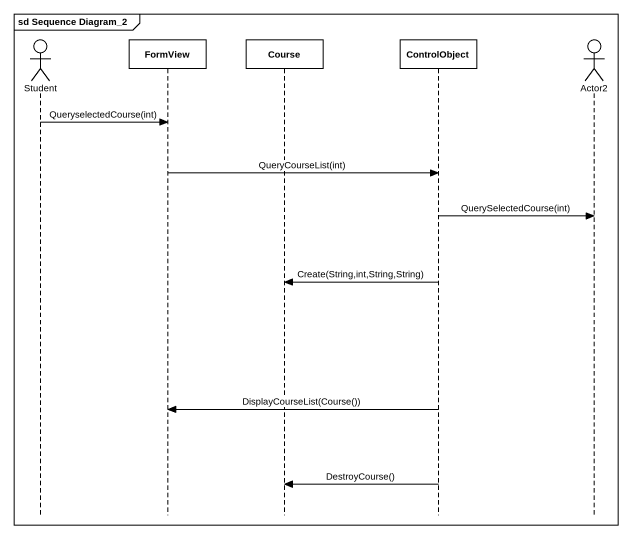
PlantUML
@startuml
mainframe sd Sequence Diagram_2
hide footbox
actor Student
participant FormView
participant Course
participant ControlObject
actor Actor2

Student -> FormView : QueryselectedCourse(int)
FormView -> ControlObject : QueryCourseList(int)
ControlObject -> Actor2 : QuerySelectedCourse(int)
ControlObject -> Course : Create(String,int,String,String)
ControlObject -> FormView : DisplayCourseList(Course())
ControlObject -> Course : DestroyCourse()
@enduml
